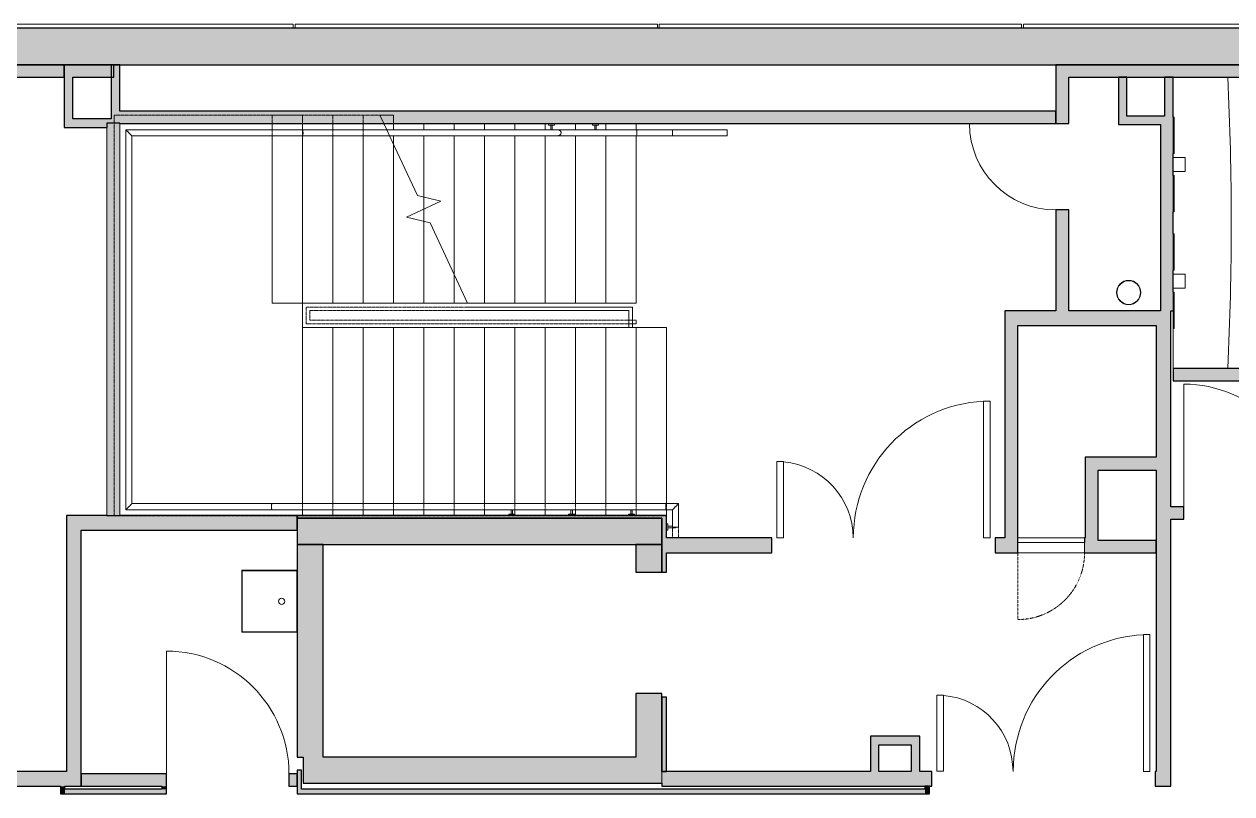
# Model space of a CAD drawing. Header units: millimetres. Extents: x 155927 to 295199, y -4084 to 97293.
# Drawn here: x 168326 to 178276, y 28345 to 34682 of the extents above; entities that cross this region are included whole.
import ezdxf

# ---------------------------------------------------------------- set-up
doc = ezdxf.new("R2010")
doc.units = ezdxf.units.MM
doc.header["$MEASUREMENT"] = 0
for name, pattern in [('Elevation Swings', [3, 2, -1]), ('Overhead', [3.96875, 2.38125, -1.5875]), ('Overhead_2_', [4, 2.5, -1.5])]:
    doc.linetypes.add(name, pattern=pattern)
for name, color, linetype, lineweight in [('A-DOOR', 4, 'CONTINUOUS', 9), ('A-FLOR-HRAL', 7, 'CONTINUOUS', 9), ('A-FLOR-HRAL-MBND', 7, 'Overhead_2_', 9), ('A-GLAZ-CURT', 7, 'CONTINUOUS', 9), ('A-WALL', 7, 'CONTINUOUS', 9), ('A-WALL-PATT', 7, 'CONTINUOUS', 9), ('I-FURN', 8, 'CONTINUOUS', 9), ('I-WALL', 7, 'CONTINUOUS', 9), ('P-SANR-FIXT', 7, 'CONTINUOUS', 9), ('S-STRS', 7, 'CONTINUOUS', 9), ('S-STRS-MBND', 7, 'Overhead_2_', 9)]:
    doc.layers.add(name, color=color, linetype=linetype, lineweight=lineweight)

msp = doc.modelspace()

# ---------------------------------------------------------------- hatches: boundary and pattern name
at = {"layer": 'A-WALL-PATT'}
h = msp.add_hatch(color=256, dxfattribs=at)
h.paths.add_polyline_path([(231130.8, 34347.6), (231130.8, 34647.6), (229692.8, 34647.6), (229692.8, 34347.6), (230840.8, 34347.6)], flags=0)
h.paths.add_polyline_path([(220908.8, 34347.6), (220908.8, 34647.6), (202317.8, 34647.6), (202317.8, 34347.6), (220172.3, 34347.6)], flags=0)
h.paths.add_polyline_path([(200283.7, 34347.6), (200283.7, 34647.6), (197292.8, 34647.6), (197292.8, 34347.6), (199760.7, 34347.6)], flags=0)
h.paths.add_polyline_path([(194558.8, 34347.6), (194558.8, 34647.6), (192442.8, 34647.6), (192442.8, 34437.6), (192417.8, 34437.6), (192417.8, 34347.6), (193757.3, 34347.6)], flags=0)
h.paths.add_polyline_path([(190808.8, 34347.6), (190808.8, 34437.6), (190783.8, 34437.6), (190783.8, 34647.6), (187318, 34647.6), (187318, 34347.6), (190783.8, 34347.6)], flags=0)
h.paths.add_polyline_path([(185283.8, 34347.6), (185283.8, 34647.6), (166692.8, 34647.6), (166692.8, 34347.6), (184151.8, 34347.6)], flags=0)
h.paths.add_polyline_path([(157908.8, 34347.6), (157908.8, 34647.6), (156760.8, 34647.6), (156760.8, 34347.6), (157736.8, 34347.6)], flags=0)
for points in [[(168656.4, 34245.6), (168656.4, 34347.6), (167552.4, 34347.6), (167552.4, 34245.6)], [(168656.4, 33902.1), (168726.4, 33902.1), (168726.4, 34347.6), (168656.4, 34347.6), (168656.4, 34021.3)], [(169064.3, 34245.6), (169064.3, 34347.6), (168726.4, 34347.6), (168726.4, 34245.6)], [(169043.4, 33832.1), (169113.4, 33832.1), (169113.4, 34347.6), (169043.4, 34347.6), (169043.4, 33902.1)], [(181870.5, 34245.6), (181870.5, 34347.6), (176931.2, 34347.6), (176931.2, 34245.6), (181750.5, 34245.6)], [(177411.3, 33924.4), (177411.3, 34245.6), (177341.3, 34245.6), (177341.3, 33924.4)], [(177721, 33854.4), (177791, 33854.4), (177791, 34245.6), (177721, 34245.6), (177721, 33915.9)], [(176824.1, 33862.5), (176824.1, 33964.5), (169113.4, 33964.5), (169113.4, 33862.5), (174546.4, 33862.5)], [(169006.4, 33832.1), (169043.4, 33832.1), (169043.4, 33902.1), (168656.4, 33902.1), (168656.4, 33832.1)], [(169006.4, 30636.7), (169113.4, 30636.7), (169113.4, 33867.1), (169006.4, 33867.1), (169006.4, 31414.7)], [(169006.4, 30636.7), (169113.4, 30636.7), (169113.4, 33832.1), (169006.4, 33832.1), (169006.4, 31414.7)], [(177689, 33854.4), (177721, 33854.4), (177721, 33924.4), (177341.3, 33924.4), (177341.3, 33854.4)], [(177774.1, 32322.2), (177791, 32322.2), (177791, 33854.4), (177689, 33854.4), (177689, 32322.2)], [(176405, 30329.6), (176512, 30329.6), (176512, 32322.2), (176405, 32322.2), (176405, 30451.6)], [(177652.1, 32200.2), (177774.1, 32200.2), (177774.1, 32322.2), (176512, 32322.2), (176512, 32200.2), (176947.7, 32200.2)], [(177652.1, 28407.6), (177774.1, 28407.6), (177774.1, 32200.2), (177652.1, 32200.2), (177652.1, 28529.6)], [(177791, 31743.9), (178782.1, 31743.9), (178782.1, 31845.9), (177791, 31845.9)], [(177174, 31008.3), (177652.1, 31008.3), (177652.1, 31115.3), (177067, 31115.3), (177067, 31008.3)], [(177174, 30430.6), (177174, 31008.3), (177067, 31008.3), (177067, 30430.6)], [(168796.4, 30514.7), (170574.5, 30514.7), (170574.5, 30636.7), (168674.4, 30636.7), (168674.4, 30514.7)], [(171994.9, 30613.2), (173617, 30613.2), (173617, 30636.7), (170574.5, 30636.7), (170574.5, 30613.2), (171844.8, 30613.2)], [(170574.5, 30398.2), (173579.5, 30398.2), (173579.5, 30613.2), (170574.5, 30613.2), (170574.5, 30545.8)], [(173617, 30451.6), (173617, 30613.2), (173579.5, 30613.2), (173579.5, 30451.6)], [(168796.4, 28529.6), (168796.4, 30514.7), (168674.4, 30514.7), (168674.4, 28529.6)], [(177067, 30329.6), (177067, 30451.6), (177062.1, 30451.6), (177062.1, 30329.6)], [(170789.5, 28647.4), (170789.5, 30398.2), (170574.5, 30398.2), (170574.5, 28647.4)], [(173579.5, 30170.4), (173579.5, 30398.2), (173364.5, 30398.2), (173364.5, 30170.4)], [(177067, 30329.6), (177652.1, 30329.6), (177652.1, 30430.6), (177067, 30430.6)], [(173617, 30170.4), (173617, 30329.6), (173579.5, 30329.6), (173579.5, 30170.4)], [(173579.5, 28647.4), (173579.5, 29170.4), (173364.5, 29170.4), (173364.5, 28647.4)], [(173617, 28529.6), (173617, 29141.6), (173579.5, 29141.6), (173579.5, 28529.6)], [(175367.4, 28529.6), (175367.4, 28818.9), (175297.4, 28818.9), (175297.4, 28529.6)], [(175634.1, 28748.9), (175634.1, 28818.9), (175367.4, 28818.9), (175367.4, 28748.9)], [(175704.1, 28529.6), (175704.1, 28818.9), (175634.1, 28818.9), (175634.1, 28529.6)], [(170624.5, 28432.4), (173579.5, 28432.4), (173579.5, 28647.4), (170624.5, 28647.4)], [(168661.9, 28407.6), (168796.4, 28407.6), (168796.4, 28529.6), (167624.4, 28529.6), (167624.4, 28407.6), (168624.4, 28407.6)], [(170612, 28344.6), (170612, 28539.9), (170574.5, 28539.9), (170574.5, 28344.6)], [(168661.9, 28344.6), (168661.9, 28407.6), (168624.4, 28407.6), (168624.4, 28344.6)], [(169497.6, 28344.6), (169497.6, 28382.1), (168661.9, 28382.1), (168661.9, 28344.6)], [(169497.6, 28382.1), (169497.6, 28407.6), (169460.1, 28407.6), (169460.1, 28382.1)], [(175746.5, 28344.6), (175746.5, 28382.1), (170612, 28382.1), (170612, 28344.6), (174546.4, 28344.6)], [(175784, 28344.6), (175784, 28407.6), (175746.5, 28407.6), (175746.5, 28344.6)]]:
    msp.add_hatch(color=256, dxfattribs=at).paths.add_polyline_path(points, flags=0)
h = msp.add_hatch(color=256, dxfattribs=at)
h.paths.add_polyline_path([(176931.2, 32322.2), (176931.2, 33152.5), (176824.2, 33152.5), (176824.2, 32322.2)], flags=0)
h.paths.add_polyline_path([(176931.2, 33862.5), (176931.2, 34347.6), (176824.2, 34347.6), (176824.2, 33862.5)], flags=0)
h = msp.add_hatch(color=256, dxfattribs=at)
h.paths.add_polyline_path([(181634.1, 30605.6), (181634.1, 30707.6), (178890, 30707.6), (178890, 30605.6), (181150.1, 30605.6)], flags=0)
h.paths.add_polyline_path([(177880, 30605.6), (177880, 30707.6), (177774.1, 30707.6), (177774.1, 30605.6)], flags=0)
h = msp.add_hatch(color=256, dxfattribs=at)
h.paths.add_polyline_path([(176325.1, 30329.6), (176405, 30329.6), (176405, 30451.6), (176325.1, 30451.6)], flags=0)
h.paths.add_polyline_path([(173617, 30329.6), (174485.1, 30329.6), (174485.1, 30451.6), (173579.5, 30451.6), (173579.5, 30329.6)], flags=0)
h = msp.add_hatch(color=256, dxfattribs=at)
h.paths.add_polyline_path([(170574.5, 28407.6), (170574.5, 28509.6), (170507.6, 28509.6), (170507.6, 28407.6)], flags=0)
h.paths.add_polyline_path([(169460.1, 28407.6), (169497.6, 28407.6), (169497.6, 28509.6), (168796.4, 28509.6), (168796.4, 28407.6)], flags=0)
h = msp.add_hatch(color=256, dxfattribs=at)
h.paths.add_polyline_path([(173579.5, 28407.6), (175802.7, 28407.6), (175802.7, 28529.6), (173579.5, 28529.6)], flags=0)
h.paths.add_polyline_path([(177642.7, 28407.6), (177652.1, 28407.6), (177652.1, 28529.6), (177642.7, 28529.6)], flags=0)

# ---------------------------------------------------------------- linework, layer by layer
at = {"layer": 'A-DOOR'}
for p, q in [((176824.2, 33862.5), (176114.2, 33862.5)), ((177880, 30707.6), (177880, 31717.6)), ((176229.1, 31577.6), (176229.1, 30451.6)), ((176283.1, 31577.6), (176229.1, 31577.6)), ((176283.1, 30451.6), (176283.1, 31577.6)), ((174527.1, 31079.6), (174581.1, 31079.6)), ((174527.1, 30453.6), (174527.1, 31079.6)), ((174581.1, 31079.6), (174581.1, 30453.6)), ((174527.1, 30453.6), (174581.1, 30453.6)), ((176283.1, 30451.6), (176229.1, 30451.6)), ((177546.7, 29655.6), (177546.7, 28529.6)), ((177600.7, 29655.6), (177546.7, 29655.6)), ((177600.7, 28529.6), (177600.7, 29655.6)), ((169497.6, 28509.6), (169497.6, 29519.6)), ((175844.7, 29157.6), (175898.7, 29157.6)), ((175844.7, 28531.6), (175844.7, 29157.6)), ((175898.7, 29157.6), (175898.7, 28531.6)), ((175844.7, 28531.6), (175898.7, 28531.6)), ((177600.7, 28529.6), (177546.7, 28529.6))]:
    msp.add_line(p, q, dxfattribs=at)
at = {"layer": 'A-DOOR', "lineweight": 20}
for p, q in [((176512.1, 30329.6), (176512.1, 30414.6)), ((176512.1, 30414.6), (177062.1, 30414.6)), ((177062.1, 30414.6), (177062.1, 30329.6)), ((177062.1, 30329.6), (176512.1, 30329.6))]:
    msp.add_line(p, q, dxfattribs=at)
at = {"layer": 'A-DOOR', "linetype": 'Elevation Swings'}
msp.add_line((176512.1, 30329.6), (176512.1, 29779.6), dxfattribs=at)
at = {"layer": 'A-DOOR'}
for centre, radius, start, end in [((176824.2, 33862.5), 710, 180, 270), ((177880, 30707.6), 1010, 0, 90), ((176283.1, 30451.6), 1126, 92.74881, 179.89823), ((174527.1, 30451.6), 628, 0, 85.0672), ((177600.7, 28529.6), 1126, 92.74881, 179.89823), ((169497.6, 28509.6), 1010, 0, 90), ((175844.7, 28529.6), 628, 0, 85.0672)]:
    msp.add_arc(centre, radius, start, end, dxfattribs=at)
at = {"layer": 'A-DOOR', "linetype": 'Elevation Swings'}
msp.add_arc((176512.1, 30329.6), 550, 270, 0, dxfattribs=at)
at = {"layer": 'A-FLOR-HRAL'}
for p, q in [((172644.9, 33850.1), (172644.9, 33862.1)), ((172644.9, 33862.1), (172694.9, 33862.1)), ((172694.9, 33850.1), (172644.9, 33850.1)), ((172663.9, 33850.1), (172663.9, 33812.1)), ((172675.9, 33850.1), (172675.9, 33812.1)), ((172694.9, 33862.1), (172694.9, 33850.1)), ((173008.8, 33850.1), (173008.8, 33862.1)), ((173008.8, 33862.1), (173058.8, 33862.1)), ((173058.8, 33850.1), (173008.8, 33850.1)), ((173027.8, 33850.1), (173027.8, 33812.1)), ((173039.8, 33850.1), (173039.8, 33812.1)), ((173058.8, 33862.1), (173058.8, 33850.1)), ((170368.4, 33812.1), (169163.8, 33812.1)), ((169163.8, 33812.1), (169163.8, 30683.9)), ((169163.8, 33812.1), (169163.8, 30683.9)), ((170618.4, 33812.1), (169163.8, 33812.1)), ((169213.8, 33762.1), (170368.4, 33762.1)), ((169213.8, 30733.9), (169213.8, 33762.1)), ((169213.8, 33762.1), (169213.8, 30733.9)), ((170618.4, 33762.1), (169213.8, 33762.1)), ((170618.4, 33812.1), (170368.4, 33812.1)), ((170368.4, 33762.1), (170618.4, 33762.1)), ((171313.7, 33812.1), (170618.4, 33812.1)), ((171313.7, 33812.1), (170618.4, 33812.1)), ((170618.4, 33762.1), (171337, 33762.1)), ((171337, 33762.1), (170618.4, 33762.1)), ((171313.7, 33812.1), (171337, 33762.1)), ((173368.4, 33812.1), (171313.7, 33812.1)), ((173368.4, 33762.1), (171337, 33762.1)), ((173368.4, 33812.1), (172718.4, 33812.1)), ((172718.4, 33762.1), (173368.4, 33762.1)), ((173668.4, 33812.1), (173368.4, 33812.1)), ((173668.4, 33812.1), (173368.4, 33812.1)), ((173368.4, 33762.1), (173668.4, 33762.1)), ((173668.4, 33762.1), (173368.4, 33762.1)), ((173868.4, 33812.1), (173668.4, 33812.1)), ((174118.4, 33812.1), (173668.4, 33812.1)), ((173668.4, 33812.1), (173668.4, 33811.6)), ((173668.4, 33811.6), (173668.4, 33810.2)), ((173668.4, 33810.2), (173668.4, 33807.9)), ((173668.4, 33807.9), (173668.4, 33804.8)), ((173668.4, 33804.8), (173668.4, 33801)), ((173668.4, 33801), (173668.4, 33796.7)), ((173668.4, 33796.7), (173668.4, 33792)), ((173668.4, 33792), (173668.4, 33787.1)), ((173668.4, 33787.1), (173668.4, 33782.2)), ((173668.4, 33782.2), (173668.4, 33777.5)), ((173668.4, 33777.5), (173668.4, 33773.2)), ((173668.4, 33773.2), (173668.4, 33769.4)), ((173668.4, 33769.4), (173668.4, 33766.3)), ((173668.4, 33766.3), (173668.4, 33764)), ((173668.4, 33764), (173668.4, 33762.6)), ((173668.4, 33762.6), (173668.4, 33762.1)), ((173668.4, 33762.1), (173868.4, 33762.1)), ((174118.4, 33762.1), (173668.4, 33762.1)), ((174118.4, 33812.1), (173868.4, 33812.1)), ((173868.4, 33762.1), (174118.4, 33762.1)), ((174118.4, 33812.1), (174118.4, 33811.6)), ((174118.4, 33811.6), (174118.4, 33810.2)), ((174118.4, 33810.2), (174118.4, 33807.9)), ((174118.4, 33807.9), (174118.4, 33804.8)), ((174118.4, 33804.8), (174118.4, 33801)), ((174118.4, 33801), (174118.4, 33796.7)), ((174118.4, 33796.7), (174118.4, 33792)), ((174118.4, 33792), (174118.4, 33787.1)), ((174118.4, 33787.1), (174118.4, 33782.2)), ((174118.4, 33782.2), (174118.4, 33777.5)), ((174118.4, 33777.5), (174118.4, 33773.2)), ((174118.4, 33773.2), (174118.4, 33769.4)), ((174118.4, 33769.4), (174118.4, 33766.3)), ((174118.4, 33766.3), (174118.4, 33764)), ((174118.4, 33764), (174118.4, 33762.6)), ((174118.4, 33762.6), (174118.4, 33762.1)), ((173068.4, 32352.9), (171979.8, 32352.9)), ((173337.8, 32352.9), (173068.4, 32352.9)), ((173337.8, 32183.5), (173337.8, 32352.9)), ((173068.4, 32322.9), (171979.8, 32322.9)), ((173307.8, 32322.9), (173068.4, 32322.9)), ((173307.8, 32183.5), (173307.8, 32322.9)), ((173337.8, 32183.5), (173307.8, 32183.5)), ((169163.8, 30683.9), (170368.4, 30683.9)), ((169163.8, 30683.9), (170368.4, 30683.9)), ((170368.4, 30733.9), (169213.8, 30733.9)), ((169213.8, 30733.9), (170368.4, 30733.9)), ((170618.4, 30733.9), (170368.4, 30733.9)), ((170368.4, 30733.9), (173617, 30733.9)), ((170368.4, 30683.9), (170618.4, 30683.9)), ((170368.4, 30683.9), (173617, 30683.9)), ((173368.4, 30733.9), (170618.4, 30733.9)), ((170618.4, 30683.9), (173368.4, 30683.9)), ((172319.1, 30636.7), (172319.1, 30645.9)), ((172319.1, 30645.9), (172369.1, 30645.9)), ((172338.1, 30645.9), (172338.1, 30683.9)), ((172350.1, 30645.9), (172350.1, 30683.9)), ((172369.1, 30645.9), (172369.1, 30636.7)), ((172811.8, 30636.7), (172811.8, 30645.9)), ((172811.8, 30645.9), (172861.8, 30645.9)), ((172830.8, 30645.9), (172830.8, 30683.9)), ((172842.8, 30645.9), (172842.8, 30683.9)), ((172861.8, 30645.9), (172861.8, 30636.7)), ((173304.5, 30636.7), (173304.5, 30645.9)), ((173304.5, 30645.9), (173354.5, 30645.9)), ((173323.5, 30645.9), (173323.5, 30683.9)), ((173335.5, 30645.9), (173335.5, 30683.9)), ((173354.5, 30645.9), (173354.5, 30636.7)), ((173617, 30733.9), (173368.4, 30733.9)), ((173368.4, 30683.9), (173617, 30683.9)), ((173717.4, 30733.9), (173617, 30733.9)), ((173617, 30733.9), (173717.4, 30733.9)), ((173617, 30683.9), (173667.4, 30683.9)), ((173617, 30683.9), (173667.4, 30683.9)), ((173667.4, 30683.9), (173667.4, 30541.4)), ((173667.4, 30683.9), (173667.4, 30541.4)), ((173717.4, 30541.4), (173717.4, 30733.9)), ((173717.4, 30733.9), (173717.4, 30541.4)), ((173617.4, 30566.4), (173629.4, 30566.4)), ((173617.4, 30516.4), (173617.4, 30566.4)), ((173629.4, 30566.4), (173629.4, 30516.4)), ((173629.4, 30547.4), (173667.4, 30547.4)), ((173629.4, 30516.4), (173617.4, 30516.4)), ((173629.4, 30535.4), (173692.4, 30535.4)), ((173667.9, 30541.4), (173667.4, 30541.4)), ((173669.3, 30541.4), (173667.9, 30541.4)), ((173671.6, 30541.4), (173669.3, 30541.4)), ((173674.7, 30541.4), (173671.6, 30541.4)), ((173678.5, 30541.4), (173674.7, 30541.4)), ((173682.8, 30541.4), (173678.5, 30541.4)), ((173687.5, 30541.4), (173682.8, 30541.4)), ((173692.4, 30541.4), (173687.5, 30541.4)), ((173697.3, 30541.4), (173692.4, 30541.4)), ((173702, 30541.4), (173697.3, 30541.4)), ((173706.3, 30541.4), (173702, 30541.4)), ((173710.1, 30541.4), (173706.3, 30541.4)), ((173713.2, 30541.4), (173710.1, 30541.4)), ((173715.5, 30541.4), (173713.2, 30541.4)), ((173716.9, 30541.4), (173715.5, 30541.4)), ((173717.4, 30541.4), (173716.9, 30541.4))]:
    msp.add_line(p, q, dxfattribs=at)
at = {"layer": 'A-FLOR-HRAL', "linetype": 'Overhead'}
for p, q in [((169163.8, 33812.1), (169163.8, 30683.9)), ((170618.4, 33812.1), (169163.8, 33812.1)), ((169213.8, 33762.1), (169213.8, 30733.9)), ((170618.4, 33762.1), (169213.8, 33762.1)), ((171313.7, 33812.1), (170618.4, 33812.1)), ((171337, 33762.1), (170618.4, 33762.1)), ((169163.8, 30683.9), (170368.4, 30683.9)), ((169213.8, 30733.9), (170368.4, 30733.9)), ((170368.4, 30733.9), (173617, 30733.9)), ((170368.4, 30683.9), (173617, 30683.9)), ((173617, 30733.9), (173717.4, 30733.9)), ((173617, 30683.9), (173667.4, 30683.9)), ((173667.4, 30683.9), (173667.4, 30451.6)), ((173717.4, 30733.9), (173717.4, 30451.6)), ((173717.4, 30451.6), (173667.4, 30451.6))]:
    msp.add_line(p, q, dxfattribs=at)
at = {"layer": 'A-FLOR-HRAL'}
msp.add_arc((173692.4, 30541.4), 6, 270, 0, dxfattribs=at)
for points in [[(169163.8, 33812.1), (169163.8, 33812.1), (169164.2, 33811.8), (169165.6, 33810.4), (169167.9, 33808), (169171, 33804.9), (169174.9, 33801.1), (169179.2, 33796.7), (169183.9, 33792), (169187.2, 33788.7), (169188.8, 33787.1)], [(169188.8, 33787.1), (169190.5, 33785.5), (169193.7, 33782.2), (169198.5, 33777.5), (169202.8, 33773.1), (169206.6, 33769.3), (169209.8, 33766.2), (169212.1, 33763.9), (169213.5, 33762.4), (169213.8, 33762.1), (169213.8, 33762.1)], [(170623.5, 33787.1), (170623.5, 33783.8), (170623.2, 33777.3), (170622.1, 33769), (170620.4, 33763.4), (170619.1, 33762.1), (170618.4, 33762.1)], [(173373.7, 33787.1), (173373.7, 33783.8), (173373.5, 33777.3), (173372.3, 33769), (173370.5, 33763.4), (173369.1, 33762.1), (173368.4, 33762.1)], [(169163.8, 30683.9), (169163.8, 30683.9), (169164.2, 30684.2), (169165.6, 30685.7), (169167.9, 30688), (169171, 30691.1), (169174.9, 30694.9), (169179.2, 30699.3), (169183.9, 30704), (169187.2, 30707.3), (169188.8, 30708.9)], [(169188.8, 30708.9), (169190.5, 30710.6), (169193.7, 30713.8), (169198.5, 30718.5), (169202.8, 30722.9), (169206.6, 30726.7), (169209.8, 30729.8), (169212.1, 30732.2), (169213.5, 30733.6), (169213.8, 30733.9), (169213.8, 30733.9)], [(170363.4, 30708.9), (170363.4, 30712.2), (170363.6, 30718.7), (170364.7, 30727), (170366.4, 30732.6), (170367.8, 30733.9), (170368.4, 30733.9)], [(173611.9, 30708.9), (173611.9, 30712.2), (173612.2, 30718.7), (173613.3, 30727), (173615, 30732.6), (173616.3, 30733.9), (173617, 30733.9)], [(173667.4, 30683.9), (173667.4, 30683.9), (173667.7, 30684.2), (173669.2, 30685.7), (173671.5, 30688), (173674.6, 30691.1), (173678.4, 30694.9), (173682.8, 30699.3), (173687.5, 30704), (173690.7, 30707.3), (173692.4, 30708.9)], [(173692.4, 30708.9), (173694.1, 30710.5), (173697.3, 30713.8), (173702, 30718.5), (173706.4, 30722.9), (173710.2, 30726.7), (173713.3, 30729.8), (173715.6, 30732.2), (173717.1, 30733.6), (173717.4, 30733.9), (173717.4, 30733.9)]]:
    msp.add_open_spline(points, degree=3, dxfattribs=at)
for points, knots in [([(170618.4, 33812.1), (170618.8, 33812.1), (170619.4, 33811.8), (170620.7, 33809.9), (170622.1, 33805.3), (170623.2, 33796.9), (170623.5, 33790.4), (170623.5, 33787.1)], [0, 0, 0, 0, 0.125, 0.25, 0.5, 0.75, 1, 1, 1, 1]), ([(172750, 33787.1), (172750, 33788.2), (172749.8, 33790.4), (172749, 33793.4), (172748, 33795.9), (172747, 33797.8), (172745.8, 33799.6), (172744.5, 33801.2), (172743, 33802.8), (172741.5, 33804.2), (172739.4, 33805.8), (172736.3, 33807.8), (172733.2, 33809.3), (172730.2, 33810.3), (172725.6, 33811.6), (172721.6, 33812.1), (172718.4, 33812.1)], [0, 0, 0, 0, 0.071429, 0.142857, 0.214286, 0.25, 0.285714, 0.357143, 0.392857, 0.428571, 0.5, 0.571429, 0.678571, 0.732143, 0.785714, 1, 1, 1, 1]), ([(172718.4, 33762.1), (172720.6, 33762.1), (172724.8, 33762.4), (172731, 33764), (172735.8, 33766.1), (172739, 33768.1), (172740.7, 33769.4), (172742.1, 33770.6), (172743.6, 33772), (172745, 33773.5), (172745.9, 33774.8), (172746.8, 33776.1), (172747.8, 33777.9), (172748.8, 33780.1), (172749.7, 33783.1), (172750, 33785.5), (172750, 33787.1)], [0, 0, 0, 0, 0.142857, 0.285714, 0.428571, 0.5, 0.535714, 0.571429, 0.625, 0.678571, 0.705357, 0.732143, 0.785714, 0.839286, 0.892857, 1, 1, 1, 1]), ([(173368.4, 33812.1), (173368.8, 33812.1), (173369.5, 33811.8), (173370.8, 33809.9), (173372.3, 33805.3), (173373.5, 33796.9), (173373.7, 33790.4), (173373.7, 33787.1)], [0, 0, 0, 0, 0.125, 0.25, 0.5, 0.75, 1, 1, 1, 1]), ([(170368.4, 30683.9), (170368.1, 30683.9), (170367.4, 30684.2), (170366.2, 30686.1), (170364.8, 30690.8), (170363.6, 30699.1), (170363.4, 30705.6), (170363.4, 30708.9)], [0, 0, 0, 0, 0.125, 0.25, 0.5, 0.75, 1, 1, 1, 1]), ([(173617, 30683.9), (173616.7, 30683.9), (173616, 30684.2), (173614.7, 30686.1), (173613.3, 30690.8), (173612.2, 30699.1), (173611.9, 30705.6), (173611.9, 30708.9)], [0, 0, 0, 0, 0.125, 0.25, 0.5, 0.75, 1, 1, 1, 1])]:
    msp.add_open_spline(points, degree=3, knots=knots, dxfattribs=at)
at = {"layer": 'A-FLOR-HRAL-MBND', "linetype": 'Overhead'}
for p, q in [((170649, 32352.9), (170649, 32214.1)), ((171979.8, 32352.9), (170649, 32352.9)), ((170679, 32322.9), (170679, 32244.1)), ((171979.8, 32322.9), (170679, 32322.9)), ((170679, 32244.1), (173368.4, 32244.1)), ((173368.4, 32244.1), (173368.4, 32214.1)), ((170649, 32214.1), (170668.4, 32214.1)), ((170668.4, 32214.1), (173368.4, 32214.1))]:
    msp.add_line(p, q, dxfattribs=at)
at = {"layer": 'A-GLAZ-CURT', "lineweight": 20}
for p, q in [((170542.8, 34681.6), (167558.8, 34681.6)), ((167558.8, 34647.6), (170542.8, 34647.6)), ((170542.8, 34647.6), (170542.8, 34681.6)), ((173542.8, 34681.6), (170558.8, 34681.6)), ((170558.8, 34681.6), (170558.8, 34647.6)), ((170558.8, 34647.6), (173542.8, 34647.6)), ((173542.8, 34647.6), (173542.8, 34681.6)), ((176542.8, 34681.6), (173558.8, 34681.6)), ((173558.8, 34681.6), (173558.8, 34647.6)), ((173558.8, 34647.6), (176542.8, 34647.6)), ((176542.8, 34647.6), (176542.8, 34681.6)), ((179542.8, 34681.6), (176558.8, 34681.6)), ((176558.8, 34681.6), (176558.8, 34647.6)), ((176558.8, 34647.6), (179542.8, 34647.6))]:
    msp.add_line(p, q, dxfattribs=at)
at = {"layer": 'A-WALL', "lineweight": 30}
for p, q in [((185283.8, 34647.6), (166692.8, 34647.6)), ((167552.4, 34347.6), (183310.8, 34347.6)), ((173579.5, 30451.6), (173579.5, 30329.6)), ((174485.1, 30451.6), (173617, 30451.6)), ((174485.1, 30329.6), (174485.1, 30451.6)), ((176405, 30451.6), (176325.1, 30451.6)), ((176325.1, 30451.6), (176325.1, 30329.6)), ((173617, 30329.6), (174485.1, 30329.6)), ((176325.1, 30329.6), (176405, 30329.6))]:
    msp.add_line(p, q, dxfattribs=at)
at = {"layer": 'A-WALL'}
for p, q in [((169006.4, 33832.1), (169006.4, 30636.7)), ((169113.4, 33862.5), (169113.4, 33867.1)), ((169113.4, 33832.1), (169113.4, 33862.5)), ((169113.4, 30636.7), (169113.4, 33832.1))]:
    msp.add_line(p, q, dxfattribs=at)
at = {"layer": 'I-FURN'}
for p, q in [((177791, 33915.9), (177791, 33615.9)), ((177801, 33915.9), (177791, 33915.9)), ((177801, 33615.9), (177801, 33915.9)), ((177791, 33615.9), (177801, 33615.9)), ((177891, 33583.4), (177791, 33583.4)), ((177891, 33468.4), (177891, 33583.4)), ((177791, 33468.4), (177891, 33468.4)), ((177791, 33435.9), (177791, 33135.9)), ((177801, 33435.9), (177791, 33435.9)), ((177801, 33135.9), (177801, 33435.9)), ((177791, 33135.9), (177801, 33135.9)), ((177791, 32955.9), (177791, 32655.9)), ((177801, 32955.9), (177791, 32955.9)), ((177801, 32655.9), (177801, 32955.9)), ((177791, 32655.9), (177801, 32655.9)), ((177891, 32623.4), (177791, 32623.4)), ((177891, 32508.4), (177891, 32623.4)), ((177791, 32508.4), (177891, 32508.4)), ((177791, 32475.9), (177791, 32175.9)), ((177801, 32475.9), (177791, 32475.9)), ((177801, 32175.9), (177801, 32475.9)), ((177791, 32175.9), (177801, 32175.9))]:
    msp.add_line(p, q, dxfattribs=at)
at = {"layer": 'I-WALL', "lineweight": 30}
for p, q in [((168656.4, 34347.6), (167552.4, 34347.6)), ((168656.4, 34245.6), (168656.4, 34347.6)), ((168656.4, 34347.6), (168656.4, 33902.1)), ((168726.4, 34347.6), (168656.4, 34347.6)), ((169064.3, 34347.6), (168726.4, 34347.6)), ((169043.4, 34347.6), (169043.4, 33902.1)), ((169113.4, 34347.6), (169043.4, 34347.6)), ((169064.3, 34245.6), (169064.3, 34347.6)), ((169113.4, 33964.5), (169113.4, 34347.6)), ((176931.2, 34347.6), (176824.2, 34347.6)), ((176824.2, 34347.6), (176824.2, 33862.5)), ((181870.5, 34347.6), (176931.2, 34347.6)), ((167552.4, 34245.6), (168656.4, 34245.6)), ((168726.4, 33902.1), (168726.4, 34245.6)), ((168726.4, 34245.6), (169064.3, 34245.6)), ((176931.2, 33862.5), (176931.2, 34245.6)), ((176931.2, 34245.6), (181870.5, 34245.6)), ((177341.3, 34245.6), (177341.3, 33924.4)), ((177411.3, 34245.6), (177341.3, 34245.6)), ((177411.3, 33924.4), (177411.3, 34245.6)), ((177721, 34245.6), (177721, 33924.4)), ((177791, 34245.6), (177721, 34245.6)), ((177791, 33915.9), (177791, 34245.6)), ((176824.1, 33964.5), (169113.4, 33964.5)), ((176824.1, 33862.5), (176824.1, 33964.5)), ((168656.4, 33902.1), (168656.4, 33832.1)), ((168656.4, 33832.1), (169006.4, 33832.1)), ((169043.4, 33902.1), (168726.4, 33902.1)), ((169113.4, 33867.1), (169006.4, 33867.1)), ((169006.4, 33867.1), (169006.4, 33832.1)), ((169113.4, 33862.5), (176824.1, 33862.5)), ((176824.2, 33862.5), (176931.2, 33862.5)), ((177341.3, 33924.4), (177341.3, 33854.4)), ((177341.3, 33854.4), (177689, 33854.4)), ((177721, 33924.4), (177411.3, 33924.4)), ((177689, 33854.4), (177689, 32322.2)), ((177791, 33435.9), (177791, 33615.9)), ((176931.2, 33152.5), (176824.2, 33152.5)), ((176824.2, 33152.5), (176824.2, 32322.2)), ((176931.2, 32322.2), (176931.2, 33152.5)), ((177791, 32955.9), (177791, 33135.9)), ((177791, 32475.9), (177791, 32655.9)), ((176512, 32322.2), (176405, 32322.2)), ((176405, 32322.2), (176405, 30451.6)), ((176824.2, 32322.2), (176512, 32322.2)), ((177689, 32322.2), (176931.2, 32322.2)), ((177774.1, 32200.2), (177774.1, 32322.2)), ((177774.1, 32322.2), (177791, 32322.2)), ((176512, 30329.6), (176512, 32200.2)), ((176512, 32200.2), (177652.1, 32200.2)), ((177652.1, 32200.2), (177652.1, 31115.3)), ((177774.1, 30707.6), (177774.1, 32200.2)), ((178782.1, 31845.9), (177791, 31845.9)), ((177791, 31845.9), (177791, 31743.9)), ((177791, 31743.9), (178782.1, 31743.9)), ((177652.1, 31115.3), (177067, 31115.3)), ((177067, 31115.3), (177067, 31008.3)), ((177067, 31008.3), (177067, 30451.6)), ((177174, 31008.3), (177652.1, 31008.3)), ((177174, 30430.6), (177174, 31008.3)), ((177652.1, 31008.3), (177652.1, 28529.6)), ((177880, 30707.6), (177774.1, 30707.6)), ((177880, 30605.6), (177880, 30707.6)), ((169006.4, 30636.7), (168674.4, 30636.7)), ((168674.4, 30636.7), (168674.4, 30514.7)), ((169006.4, 30636.7), (169113.4, 30636.7)), ((170574.5, 30636.7), (169113.4, 30636.7)), ((170574.5, 30514.7), (170574.5, 30636.7)), ((173579.5, 30636.7), (170574.5, 30636.7)), ((170574.5, 30636.7), (170574.5, 30613.2)), ((173579.5, 30613.2), (170574.5, 30613.2)), ((170574.5, 30613.2), (170574.5, 30398.2)), ((170574.5, 30613.2), (173579.5, 30613.2)), ((173579.5, 30637), (173579.5, 30636.7)), ((173617, 30637), (173579.5, 30637)), ((173579.5, 30398.2), (173579.5, 30613.2)), ((173579.5, 30613.2), (173579.5, 30451.6)), ((173617, 30636.7), (173617, 30637)), ((173617, 30613.2), (173617, 30636.7)), ((173617, 30451.6), (173617, 30613.2)), ((177774.1, 30605.6), (177880, 30605.6)), ((177774.1, 28407.6), (177774.1, 30605.6)), ((168674.4, 30514.7), (168674.4, 28529.6)), ((168796.4, 30514.7), (170574.5, 30514.7)), ((168796.4, 28529.6), (168796.4, 30514.7)), ((177067, 30451.6), (177062.1, 30451.6)), ((177062.1, 30451.6), (177062.1, 30414.6)), ((170574.5, 30398.2), (170574.5, 28647.4)), ((170789.5, 30398.2), (170574.5, 30398.2)), ((170574.5, 30398.2), (173579.5, 30398.2)), ((170789.5, 28647.4), (170789.5, 30398.2)), ((173364.5, 30398.2), (173364.5, 30170.4)), ((173579.5, 30398.2), (173364.5, 30398.2)), ((173579.5, 30170.4), (173579.5, 30398.2)), ((177652.1, 30430.6), (177174, 30430.6)), ((177652.1, 30329.6), (177652.1, 30430.6)), ((173579.5, 30329.6), (173579.5, 30170.4)), ((173617, 30170.4), (173617, 30329.6)), ((176405, 30329.6), (176512, 30329.6)), ((177062.1, 30329.6), (177067, 30329.6)), ((177067, 30329.6), (177652.1, 30329.6)), ((173364.5, 30170.4), (173579.5, 30170.4)), ((173579.5, 30170.4), (173617, 30170.4)), ((173579.5, 29170.4), (173364.5, 29170.4)), ((173364.5, 29170.4), (173364.5, 28647.4)), ((173579.5, 28647.4), (173579.5, 29170.4)), ((173617, 29141.6), (173579.5, 29141.6)), ((173579.5, 29141.6), (173579.5, 28529.6)), ((173617, 28529.6), (173617, 29141.6)), ((175297.4, 28818.9), (175297.4, 28529.6)), ((175367.4, 28818.9), (175297.4, 28818.9)), ((175634.1, 28818.9), (175367.4, 28818.9)), ((175704.1, 28818.9), (175634.1, 28818.9)), ((175704.1, 28529.6), (175704.1, 28818.9)), ((175367.4, 28748.9), (175634.1, 28748.9)), ((175367.4, 28529.6), (175367.4, 28748.9)), ((175634.1, 28748.9), (175634.1, 28529.6)), ((170574.5, 28647.4), (170624.5, 28647.4)), ((170624.5, 28647.4), (170624.5, 28432.4)), ((173364.5, 28647.4), (170789.5, 28647.4)), ((173579.5, 28529.6), (173579.5, 28647.4)), ((168674.4, 28529.6), (167624.4, 28529.6)), ((168796.4, 28407.6), (168796.4, 28529.6)), ((169497.6, 28509.6), (168796.4, 28509.6)), ((168796.4, 28509.6), (168796.4, 28407.6)), ((169497.6, 28407.6), (169497.6, 28509.6)), ((170574.5, 28509.6), (170507.6, 28509.6)), ((170507.6, 28509.6), (170507.6, 28407.6)), ((170612, 28539.9), (170574.5, 28539.9)), ((170574.5, 28539.9), (170574.5, 28344.6)), ((170574.5, 28407.6), (170574.5, 28509.6)), ((170612, 28382.1), (170612, 28539.9)), ((175297.4, 28529.6), (173579.5, 28529.6)), ((173579.5, 28529.6), (173617, 28529.6)), ((175634.1, 28529.6), (175367.4, 28529.6)), ((175802.7, 28529.6), (175704.1, 28529.6)), ((175802.7, 28407.6), (175802.7, 28529.6)), ((177652.1, 28529.6), (177642.7, 28529.6)), ((177642.7, 28529.6), (177642.7, 28407.6)), ((167624.4, 28407.6), (168624.4, 28407.6)), ((168624.4, 28407.6), (168624.4, 28344.6)), ((168661.9, 28407.6), (168796.4, 28407.6)), ((168661.9, 28382.1), (168661.9, 28407.6)), ((169460.1, 28382.1), (168661.9, 28382.1)), ((168796.4, 28407.6), (169460.1, 28407.6)), ((169460.1, 28407.6), (169460.1, 28382.1)), ((169497.6, 28382.1), (169497.6, 28407.6)), ((169497.6, 28344.6), (169497.6, 28382.1)), ((170507.6, 28407.6), (170574.5, 28407.6)), ((175746.5, 28382.1), (170612, 28382.1)), ((170624.5, 28432.4), (173579.5, 28432.4)), ((173579.5, 28432.4), (173579.5, 28407.6)), ((173579.5, 28407.6), (175802.7, 28407.6)), ((175746.5, 28407.6), (175746.5, 28382.1)), ((175784, 28407.6), (175746.5, 28407.6)), ((175784, 28344.6), (175784, 28407.6)), ((177642.7, 28407.6), (177652.1, 28407.6)), ((177652.1, 28407.6), (177774.1, 28407.6)), ((168624.4, 28344.6), (168661.9, 28344.6)), ((168661.9, 28344.6), (169497.6, 28344.6)), ((170574.5, 28344.6), (170612, 28344.6)), ((170612, 28344.6), (175746.5, 28344.6)), ((175746.5, 28344.6), (175784, 28344.6))]:
    msp.add_line(p, q, dxfattribs=at)
at = {"layer": 'I-WALL'}
for p, q in [((169006.4, 33832.1), (169006.4, 30636.7)), ((169113.4, 33862.5), (169113.4, 33867.1)), ((169113.4, 33832.1), (169113.4, 33862.5)), ((169113.4, 30636.7), (169113.4, 33832.1)), ((176512, 30451.6), (177062.1, 30451.6)), ((173579.5, 28432.4), (173579.5, 28529.6)), ((173579.5, 28529.6), (173579.5, 28432.4))]:
    msp.add_line(p, q, dxfattribs=at)
at = {"layer": 'P-SANR-FIXT'}
for p, q in [((177791, 31845.9), (177791, 32175.9)), ((170574.5, 30185), (170119.5, 30185)), ((170119.5, 30185), (170119.5, 29675)), ((170122.7, 29678.2), (170122.7, 30181.8)), ((170122.7, 30181.8), (170571.3, 30181.8)), ((170571.3, 30181.8), (170571.3, 29678.2)), ((170119.5, 29675), (170574.5, 29675)), ((170571.3, 29678.2), (170122.7, 29678.2))]:
    msp.add_line(p, q, dxfattribs=at)
for centre, radius, start, end in [((153766.7, 33045.9), 24504.2, 357.19304, 2.80621), ((177425.8, 32472.2), 100, 0, 180), ((177425.8, 32472.2), 97.5, 0, 180), ((177425.8, 32472.2), 100, 180, 0), ((177425.8, 32472.2), 97.5, 180, 0), ((170447.5, 29930), 25.4, 90, 270), ((170447.5, 29930), 25.4, 270, 90)]:
    msp.add_arc(centre, radius, start, end, dxfattribs=at)
at = {"layer": 'S-STRS'}
for p, q in [((171368.4, 33933.5), (171257, 33933.5)), ((171368.4, 33812.1), (171368.4, 33933.5)), ((170368.4, 33812.1), (170368.4, 33862.5)), ((170618.4, 33812.1), (170618.4, 33862.5)), ((170618.4, 33812.1), (170618.4, 33862.5)), ((170868.4, 33812.1), (170868.4, 33862.5)), ((171118.4, 33812.1), (171118.4, 33862.5)), ((171618.4, 33812.1), (171618.4, 33862.5)), ((171868.4, 33812.1), (171868.4, 33862.5)), ((172118.4, 33812.1), (172118.4, 33862.5)), ((172368.4, 33812.1), (172368.4, 33862.5)), ((172618.4, 33812.1), (172618.4, 33862.5)), ((172868.4, 33812.1), (172868.4, 33862.5)), ((173118.4, 33812.1), (173118.4, 33862.5)), ((173368.4, 33812.1), (173368.4, 33862.5)), ((170368.4, 32383.5), (170368.4, 33762.1)), ((170618.4, 32183.5), (170618.4, 33762.1)), ((170618.4, 32383.5), (170618.4, 33762.1)), ((170868.4, 32383.5), (170868.4, 33762.1)), ((171118.4, 32383.5), (171118.4, 33762.1)), ((171368.4, 33694.6), (171368.4, 33762.1)), ((171618.4, 33259), (171618.4, 33762.1)), ((171868.4, 32622.4), (171868.4, 33762.1)), ((172118.4, 32383.5), (172118.4, 33762.1)), ((172368.4, 32383.5), (172368.4, 33762.1)), ((172618.4, 32383.5), (172618.4, 33762.1)), ((172868.4, 32383.5), (172868.4, 33762.1)), ((173118.4, 32383.5), (173118.4, 33762.1)), ((173368.4, 32383.5), (173368.4, 33762.1)), ((171368.4, 32383.5), (171368.4, 33694.6)), ((171618.4, 33158.5), (171618.4, 33259)), ((171618.4, 33058.1), (171618.4, 33158.5)), ((171618.4, 32383.5), (171618.4, 33058.1)), ((171868.4, 32383.5), (171868.4, 32622.4)), ((170618.4, 32383.5), (170368.4, 32383.5)), ((170868.4, 32383.5), (170618.4, 32383.5)), ((171118.4, 32383.5), (170868.4, 32383.5)), ((171368.4, 32383.5), (171118.4, 32383.5)), ((171618.4, 32383.5), (171368.4, 32383.5)), ((171868.4, 32383.5), (171618.4, 32383.5)), ((171979.8, 32383.5), (171868.4, 32383.5)), ((172118.4, 32383.5), (171979.8, 32383.5)), ((172368.4, 32383.5), (172118.4, 32383.5)), ((172618.4, 32383.5), (172368.4, 32383.5)), ((172868.4, 32383.5), (172618.4, 32383.5)), ((173118.4, 32383.5), (172868.4, 32383.5)), ((173368.4, 32383.5), (173118.4, 32383.5)), ((170618.4, 32183.5), (170618.4, 30733.9)), ((170618.4, 32183.5), (170868.4, 32183.5)), ((170868.4, 32183.5), (171118.4, 32183.5)), ((170868.4, 32183.5), (170868.4, 30733.9)), ((171118.4, 32183.5), (171368.4, 32183.5)), ((171118.4, 32183.5), (171118.4, 30733.9)), ((171368.4, 32183.5), (171618.4, 32183.5)), ((171368.4, 32183.5), (171368.4, 30733.9)), ((171618.4, 32183.5), (171868.4, 32183.5)), ((171618.4, 32183.5), (171618.4, 30733.9)), ((171868.4, 32183.5), (172118.4, 32183.5)), ((171868.4, 32183.5), (171868.4, 30733.9)), ((172118.4, 32183.5), (172368.4, 32183.5)), ((172118.4, 32183.5), (172118.4, 30733.9)), ((172368.4, 32183.5), (172618.4, 32183.5)), ((172368.4, 32183.5), (172368.4, 30733.9)), ((172618.4, 32183.5), (172868.4, 32183.5)), ((172618.4, 32183.5), (172618.4, 30733.9)), ((172868.4, 32183.5), (173118.4, 32183.5)), ((172868.4, 32183.5), (172868.4, 30733.9)), ((173118.4, 32183.5), (173307.8, 32183.5)), ((173118.4, 32183.5), (173118.4, 30733.9)), ((173337.8, 32183.5), (173368.4, 32183.5)), ((173368.4, 32183.5), (173618.4, 32183.5)), ((173368.4, 32183.5), (173368.4, 30733.9)), ((173618.4, 32183.5), (173618.4, 30733.9)), ((170618.4, 30683.9), (170618.4, 30636.7)), ((170868.4, 30683.9), (170868.4, 30636.7)), ((171118.4, 30683.9), (171118.4, 30636.7)), ((171368.4, 30683.9), (171368.4, 30636.7)), ((171618.4, 30683.9), (171618.4, 30636.7)), ((171868.4, 30683.9), (171868.4, 30636.7)), ((172118.4, 30683.9), (172118.4, 30636.7)), ((172368.4, 30683.9), (172368.4, 30636.7)), ((172618.4, 30683.9), (172618.4, 30636.7)), ((172868.4, 30683.9), (172868.4, 30636.7)), ((173118.4, 30683.9), (173118.4, 30636.7)), ((173368.4, 30683.9), (173368.4, 30636.7)), ((173618.4, 30683.9), (173618.4, 30633.5)), ((173617, 30633.5), (173618.4, 30633.5))]:
    msp.add_line(p, q, dxfattribs=at)
at = {"layer": 'S-STRS', "linetype": 'Overhead'}
for p, q in [((171368.4, 33812.1), (171368.4, 33933.5)), ((170618.4, 33812.1), (170618.4, 33862.5)), ((170868.4, 33812.1), (170868.4, 33862.5)), ((171118.4, 33812.1), (171118.4, 33862.5)), ((171618.4, 33812.1), (171618.4, 33862.5)), ((171868.4, 33812.1), (171868.4, 33862.5)), ((172118.4, 33812.1), (172118.4, 33862.5)), ((172368.4, 33812.1), (172368.4, 33862.5)), ((172618.4, 33812.1), (172618.4, 33862.5)), ((172868.4, 33812.1), (172868.4, 33862.5)), ((173118.4, 33812.1), (173118.4, 33862.5)), ((173368.4, 33812.1), (173368.4, 33862.5)), ((170618.4, 32383.5), (170618.4, 33762.1)), ((170868.4, 32383.5), (170868.4, 33762.1)), ((171118.4, 32383.5), (171118.4, 33762.1)), ((171368.4, 33694.6), (171368.4, 33762.1)), ((171618.4, 33259), (171618.4, 33762.1)), ((171868.4, 32622.4), (171868.4, 33762.1)), ((172118.4, 32383.5), (172118.4, 33762.1)), ((172368.4, 32383.5), (172368.4, 33762.1)), ((172618.4, 32383.5), (172618.4, 33762.1)), ((172868.4, 32383.5), (172868.4, 33762.1)), ((173118.4, 32383.5), (173118.4, 33762.1)), ((173368.4, 32383.5), (173368.4, 33762.1)), ((171368.4, 32383.5), (171368.4, 33694.6)), ((171618.4, 33158.5), (171618.4, 33259)), ((171618.4, 33058.1), (171618.4, 33158.5)), ((171618.4, 32383.5), (171618.4, 33058.1)), ((171868.4, 32383.5), (171868.4, 32622.4)), ((170618.4, 32183.5), (170618.4, 30733.9)), ((170868.4, 32183.5), (170868.4, 30733.9)), ((171118.4, 32183.5), (171118.4, 30733.9)), ((171368.4, 32183.5), (171368.4, 30733.9)), ((171618.4, 32183.5), (171618.4, 30733.9)), ((171868.4, 32183.5), (171868.4, 30733.9)), ((172118.4, 32183.5), (172118.4, 30733.9)), ((172368.4, 32183.5), (172368.4, 30733.9)), ((172618.4, 32183.5), (172618.4, 30733.9)), ((172868.4, 32183.5), (172868.4, 30733.9)), ((173118.4, 32183.5), (173118.4, 30733.9)), ((173368.4, 32183.5), (173368.4, 30733.9)), ((170618.4, 30683.9), (170618.4, 30636.7)), ((170868.4, 30683.9), (170868.4, 30636.7)), ((171118.4, 30683.9), (171118.4, 30636.7)), ((171368.4, 30683.9), (171368.4, 30636.7)), ((171618.4, 30683.9), (171618.4, 30636.7)), ((171868.4, 30683.9), (171868.4, 30636.7)), ((172118.4, 30683.9), (172118.4, 30636.7)), ((172368.4, 30683.9), (172368.4, 30636.7)), ((172618.4, 30683.9), (172618.4, 30636.7)), ((172868.4, 30683.9), (172868.4, 30636.7)), ((173118.4, 30683.9), (173118.4, 30636.7)), ((173368.4, 30683.9), (173368.4, 30636.7))]:
    msp.add_line(p, q, dxfattribs=at)
at = {"layer": 'S-STRS-MBND', "linetype": 'Overhead'}
for p, q in [((169068.4, 33933.5), (169068.4, 30633.5)), ((170618.4, 33933.5), (169068.4, 33933.5)), ((170368.4, 32383.5), (170368.4, 33933.5)), ((171257, 33933.5), (170368.4, 33933.5)), ((170618.4, 32183.5), (170618.4, 33933.5)), ((170618.4, 32383.5), (170618.4, 33933.5)), ((170618.4, 32383.5), (170618.4, 33933.5)), ((170868.4, 32383.5), (170868.4, 33933.5)), ((170868.4, 32383.5), (170868.4, 33933.5)), ((171118.4, 32383.5), (171118.4, 33933.5)), ((171118.4, 32383.5), (171118.4, 33933.5)), ((171368.4, 32383.5), (171368.4, 33694.6)), ((171368.4, 32383.5), (171368.4, 33694.6)), ((171618.4, 33158.5), (171618.4, 33259)), ((171618.4, 33158.5), (171618.4, 33259)), ((171618.4, 32383.5), (171618.4, 33058.1)), ((171618.4, 32383.5), (171618.4, 33058.1)), ((171868.4, 32383.5), (171868.4, 32622.4)), ((171868.4, 32383.5), (171868.4, 32622.4)), ((171979.8, 32383.5), (170368.4, 32383.5)), ((170618.4, 32183.5), (170618.4, 30633.5)), ((170618.4, 32183.5), (173618.4, 32183.5)), ((170618.4, 32183.5), (170618.4, 30633.5)), ((170868.4, 32183.5), (170868.4, 30633.5)), ((170868.4, 32183.5), (170868.4, 30633.5)), ((171118.4, 32183.5), (171118.4, 30633.5)), ((171118.4, 32183.5), (171118.4, 30633.5)), ((171368.4, 32183.5), (171368.4, 30633.5)), ((171368.4, 32183.5), (171368.4, 30633.5)), ((171618.4, 32183.5), (171618.4, 30633.5)), ((171618.4, 32183.5), (171618.4, 30633.5)), ((171868.4, 32183.5), (171868.4, 30633.5)), ((171868.4, 32183.5), (171868.4, 30633.5)), ((172118.4, 32183.5), (172118.4, 30633.5)), ((172118.4, 32183.5), (172118.4, 30633.5)), ((172368.4, 32183.5), (172368.4, 30633.5)), ((172368.4, 32183.5), (172368.4, 30633.5)), ((172618.4, 32183.5), (172618.4, 30633.5)), ((172618.4, 32183.5), (172618.4, 30633.5)), ((172868.4, 32183.5), (172868.4, 30633.5)), ((172868.4, 32183.5), (172868.4, 30633.5)), ((173118.4, 32183.5), (173118.4, 30633.5)), ((173118.4, 32183.5), (173118.4, 30633.5)), ((173368.4, 32183.5), (173368.4, 30633.5)), ((173368.4, 32183.5), (173368.4, 30633.5)), ((173618.4, 32183.5), (173618.4, 30633.5)), ((169068.4, 30633.5), (170618.4, 30633.5)), ((170618.4, 30633.5), (173618.4, 30633.5))]:
    msp.add_line(p, q, dxfattribs=at)
at = {"layer": 'S-STRS-MBND', "linetype": 'Continuous'}
for p, q in [((171257, 33933.5), (171313.7, 33812.1)), ((171337, 33762.1), (171565.6, 33271.8)), ((171565.6, 33271.8), (171760, 33224.5)), ((171760, 33224.5), (171476.8, 33092.5)), ((171476.8, 33092.5), (171671.3, 33045.2)), ((171671.3, 33045.2), (171979.8, 32383.5))]:
    msp.add_line(p, q, dxfattribs=at)

doc.saveas('drawing.dxf')
